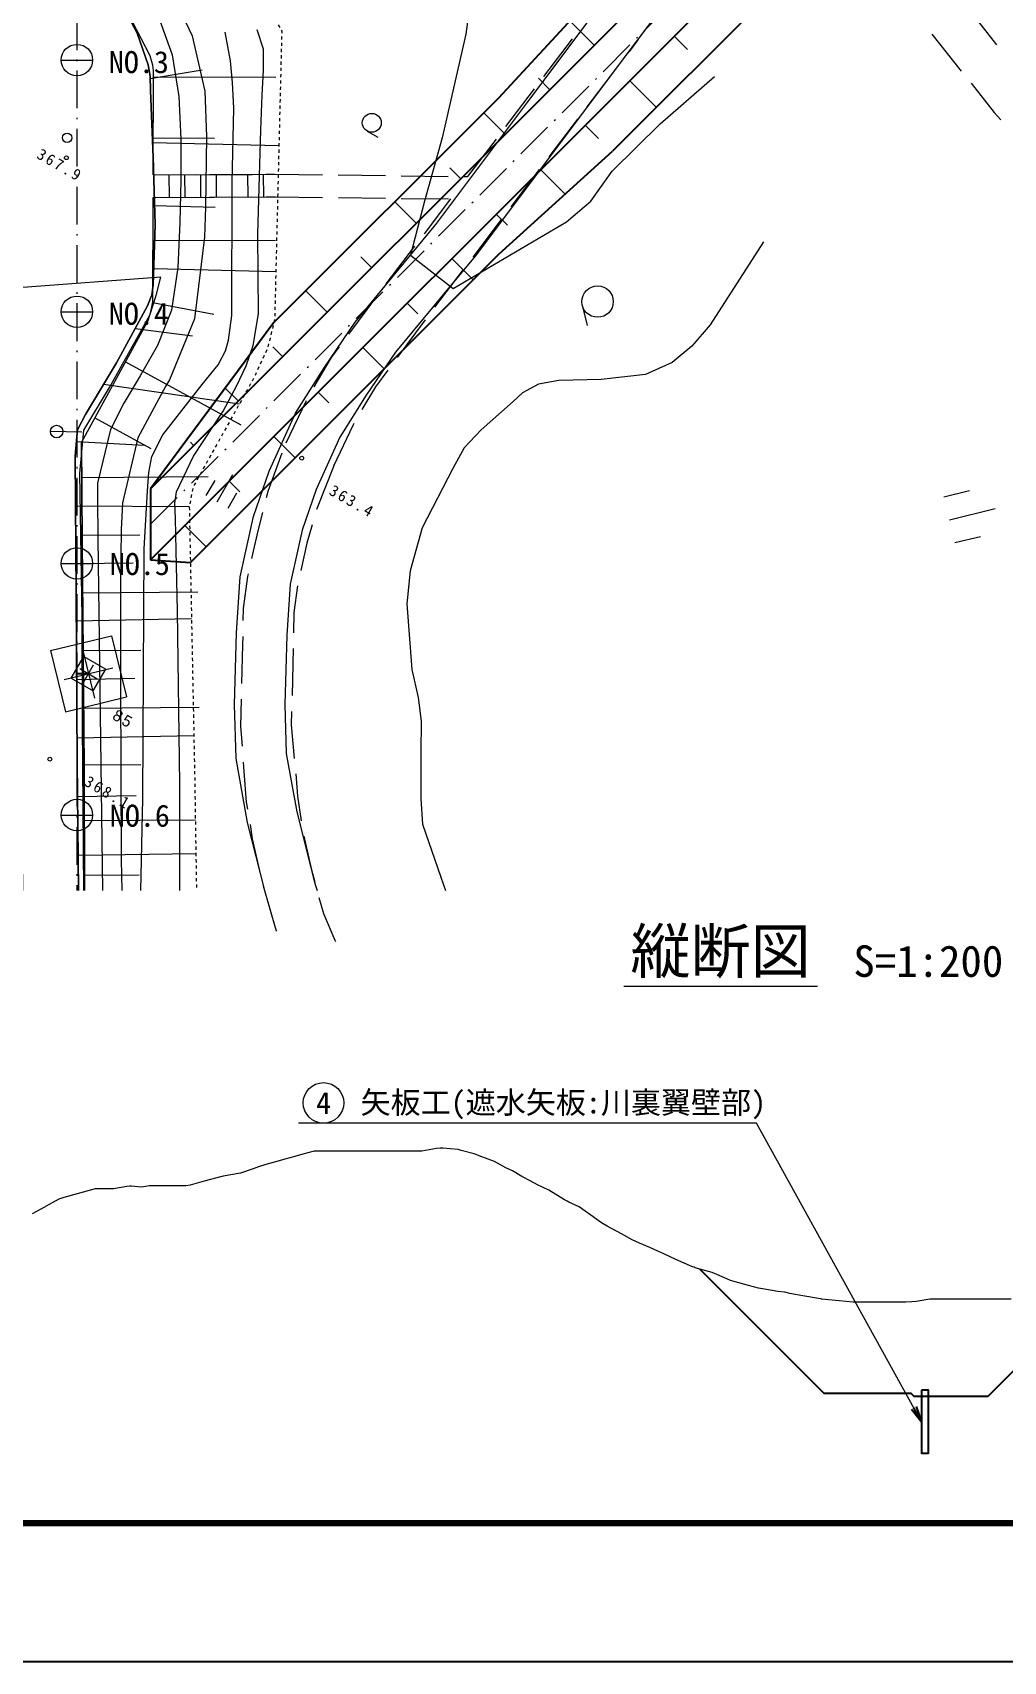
# Model space of a CAD drawing. Header units: millimetres. Extents: x -2078669 to -1085629, y -5987148 to 310365.
# Drawn here: x -1705072 to -1627940, y -802452 to -672998 of the extents above; entities that cross this region are included whole.
import ezdxf
from ezdxf.enums import TextEntityAlignment as Align

# ---------------------------------------------------------------- set-up
doc = ezdxf.new("R2010")
doc.units = ezdxf.units.MM
doc.header["$LTSCALE"] = 500
doc.header["$PDSIZE"] = 300
doc.linetypes.add('561019', pattern=[1, 0.5, -0.5])
doc.linetypes.add('SXF_一点短鎖線', pattern=[9.25, 6, -1.5, 0.25, -1.5])
doc.layers.get('Defpoints').update_dxf_attribs({"color": 153})
for name, color, linetype, lineweight in [('1103000', 8, 'Continuous', 18), ('D-BGD', 7, 'Continuous', 13), ('D-BMK', 2, 'SXF_一点短鎖線', 13), ('D-BMK-HTXT', 7, 'Continuous', 13), ('D-BYP-STR1', 2, 'Continuous', 13), ('D-BYP-STR2', 6, 'Continuous', 25), ('D-BYP-STR8', 5, 'Continuous', 25), ('D-BYP-STRA', 1, 'Continuous', 25), ('D-BYP-STRC', 1, 'Continuous', 13), ('D-TTL', 2, 'Continuous', 140), ('D-TTL-LINE', 7, 'Continuous', 13), ('D-TTL-TXT', 7, 'Continuous', 13), ('●予備設計_LP横断', 7, 'Continuous', 13)]:
    doc.layers.add(name, color=color, linetype=linetype, lineweight=lineweight)
doc.layers.add('D-WORK2', color=11, linetype='Continuous', plot=False)
doc.styles.add('MS ゴシック', font='MS Gothic.ttf')
doc.styles.add('ＭＳ ゴシック', font='MS Gothic.ttf')
doc.dimstyles.new('DIM-500-F', dxfattribs={"dimscale": 500, "dimtxt": 3.5, "dimasz": 2.5, "dimexe": 0, "dimexo": 2, "dimgap": 0.8, "dimtad": 1, "dimdec": 0, "dimzin": 0, "dimdsep": 46, "dimtxsty": 'MS ゴシック', "dimblk": 'OPEN', "dimcen": 0.1, "dimclrd": 256, "dimclre": 256, "dimclrt": 256, "dimaunit": 1, "dimadec": 4, "dimazin": 0, "dimtfac": 1, "dimtdec": 0, "dimtmove": 2, "dimatfit": 3, "dimldrblk": 'OPEN', "dimfxl": 1, "dimtolj": 1, "dimtzin": 0, "dimlwd": -1, "dimlwe": -1, "dimarcsym": 2})

# ---------------------------------------------------------------- blocks, each defined once
blk = doc.blocks.new('M2244_1')
at = {"layer": '1103000', "linetype": 'Continuous', "lineweight": 15}
blk.add_line((0, 0), (2.5, 0), dxfattribs=at)
blk.add_circle((2, 0), 0.5, dxfattribs=at)
blk = doc.blocks.new('M6331')
at = {"layer": '●予備設計_LP横断', "linetype": 'Continuous', "lineweight": 9}
blk.add_line((0, -0.75), (1, -0.75), dxfattribs=at)
blk.add_circle((0, 0), 0.75, dxfattribs=at)
blk = doc.blocks.new('M7312')
at = {"layer": '●予備設計_LP横断', "linetype": 'Continuous', "lineweight": 20}
blk.add_circle((0, 0), 0.15, dxfattribs=at)
blk = doc.blocks.new('M5255')
at = {"layer": '●予備設計_LP横断', "linetype": 'Continuous', "lineweight": 15}
for p, q in [((-1, -1), (-1, 1)), ((-1, 1), (1, 1)), ((-0.8, 0), (0.8, 0)), ((0, -0.8), (0, 0.8)), ((1, -1), (1, 1)), ((-1, -1), (1, -1))]:
    blk.add_line(p, q, dxfattribs=at)
blk = doc.blocks.new('M6334')
at = {"layer": '●予備設計_LP横断', "linetype": 'Continuous', "lineweight": 9}
for p, q in [((-1, -1.25), (-1, 0.15)), ((0, -1.25), (0, 1.25)), ((1, -1.25), (1, 0.15))]:
    blk.add_line(p, q, dxfattribs=at)
blk = doc.blocks.new('河川平面')
at = {"layer": 'D-BGD', "linetype": 'Continuous'}
for p, q in [((1680162, -2800525, 363195), (1682487, -2803466, 363236)), ((1677349, -2802613, 363193), (1679675, -2805553, 363234)), ((1646522, -2805984, 363586), (1648791, -2802998, 363563)), ((1652985, -2804413, 363554), (1653320, -2803972, 363550)), ((1653982, -2803074, 363533), (1653320, -2803972, 363550)), ((1615237, -2806139), (1619367, -2805472)), ((1615500, -2806016), (1625228, -2806049)), ((1649960, -2808395, 363586), (1652229, -2805409, 363562)), ((1643496, -2809964, 363618), (1645766, -2806979, 363594)), ((1646936, -2812378, 363618), (1649204, -2809391, 363594)), ((1615428, -2811239), (1625465, -2811486)), ((1615487, -2810876), (1620338, -2810885)), ((1640471, -2813945, 363650), (1642740, -2810960, 363626)), ((1615473, -2813810, 368400), (1625170, -2813755, 363640)), ((1615473, -2813810, 368400), (1618839, -2813791, 366748)), ((1616723, -2813802, 367786), (1616734, -2815599, 367788)), ((1617973, -2813795, 367173), (1617984, -2815592, 367175)), ((1619223, -2813788, 366559), (1619232, -2815585, 366562)), ((1619962, -2813784, 366197), (1623328, -2813765, 364544)), ((1620473, -2813782, 365946), (1620483, -2815578, 365948)), ((1621723, -2813774, 365332), (1621733, -2815571, 365335)), ((1622973, -2813767, 364719), (1622983, -2815564, 364722)), ((1624223, -2813760, 364105), (1624232, -2815557, 364108)), ((1624449, -2813759, 363994), (1625170, -2813755, 363640)), ((1625170, -2813755, 363640), (1628920, -2813802, 363642)), ((1630171, -2813817, 363643), (1633920, -2813864, 363646)), ((1635169, -2813879, 363647), (1638919, -2813925, 363649)), ((1640170, -2813942, 363650), (1640471, -2813945, 363650)), ((1643912, -2816359, 363649), (1646180, -2813372, 363626)), ((1615467, -2815606, 368410), (1625187, -2815552, 363640)), ((1615467, -2815606, 368410), (1618834, -2815587, 366758)), ((1619956, -2815581, 366207), (1623323, -2815563, 364555)), ((1624444, -2815556, 364004), (1625187, -2815552, 363640)), ((1625187, -2815552, 363640), (1628936, -2815599, 363645)), ((1630187, -2815614, 363647), (1633936, -2815661, 363653)), ((1615584, -2816247), (1620406, -2816368)), ((1635186, -2815677, 363654), (1638936, -2815723, 363660)), ((1637021, -2818481, 363684), (1639113, -2815725, 363660)), ((1640887, -2820340, 363681), (1643156, -2817354, 363657)), ((1615467, -2818997), (1625187, -2819024)), ((1633998, -2822465, 363719), (1636265, -2819477, 363693)), ((1615514, -2821254), (1625219, -2821493)), ((1637863, -2824322, 363713), (1640132, -2821335, 363689)), ((1615430, -2823958), (1620303, -2824891)), ((1631017, -2826478, 363720), (1633251, -2823467, 363720)), ((1649569, -2824171), (1649963, -2825790)), ((1634875, -2828330, 363720), (1637109, -2825319, 363720)), ((1614046, -2826024), (1618597, -2826609)), ((1613275, -2828671), (1622432, -2833669)), ((1611539, -2830453), (1622335, -2831993)), ((1626030, -2835115, 363720), (1627646, -2831731, 363681)), ((1610848, -2833112), (1615299, -2835544)), ((1609378, -2835001), (1614762, -2835280)), ((1609802, -2837863), (1619845, -2837788)), ((1678291, -2839391), (1680331, -2838896)), ((1609305, -2840105), (1618342, -2840170)), ((1678733, -2841212), (1682377, -2840327)), ((1609831, -2842447), (1614412, -2842404)), ((1679175, -2843035), (1681216, -2842539)), ((1609336, -2844683), (1613883, -2844654)), ((1609874, -2847028), (1619030, -2846951)), ((1609366, -2849261), (1618520, -2849078)), ((1607314, -2851614, 368268), (1612171, -2850432, 368268)), ((1612171, -2850432, 368268), (1613354, -2855289, 368268)), ((1607314, -2851614, 368268), (1608496, -2856472, 368268)), ((1609860, -2851508, 368268), (1610807, -2855395, 368268)), ((1609908, -2851604), (1614493, -2851574)), ((1626602, -2851449, 363856), (1626507, -2855197, 363957)), ((1608390, -2853925, 368268), (1612277, -2852978, 368268)), ((1609396, -2853902), (1614005, -2853810)), ((1608496, -2856472, 368268), (1613354, -2855289, 368268)), ((1609946, -2856193), (1619116, -2856112)), ((1609427, -2858542), (1618706, -2858357)), ((1609989, -2860693), (1614484, -2860659)), ((1609470, -2863214), (1614131, -2863131)), ((1610005, -2865120), (1618842, -2865078)), ((1609523, -2867887), (1618867, -2867740)), ((1610026, -2869458), (1614364, -2869436))]:
    blk.add_line(p, q, dxfattribs=at)
at = {"layer": 'D-BGD', "linetype": 'Continuous', "flags": 128}
for points in [[(1609555, -2870692), (1609439, -2860466), (1609352, -2847151), (1609279, -2836167), (1609409, -2834630), (1609457, -2834072), (1610099, -2832855), (1612556, -2828756), (1615029, -2824221), (1615363, -2823344), (1615471, -2822577), (1615628, -2817764), (1615472, -2812388), (1615273, -2807092), (1615231, -2805958), (1615082, -2805064), (1614196, -2802555), (1611544, -2797523)], [(1609120, -2789483), (1609275, -2792488), (1609448, -2793437), (1609990, -2794678), (1610785, -2796134), (1611544, -2797523), (1614196, -2802555), (1615082, -2805064), (1615231, -2805958), (1615273, -2807092), (1615472, -2812388), (1615628, -2817764), (1615471, -2822577), (1615363, -2823344), (1615029, -2824221), (1612556, -2828756), (1610099, -2832855), (1609457, -2834072), (1609409, -2834630), (1609279, -2836167)], [(1624340, -2870692), (1622973, -2865288), (1622060, -2860204), (1621936, -2855896), (1622101, -2850193), (1622392, -2845766), (1623449, -2840970), (1624701, -2837344), (1626776, -2832753), (1629062, -2829134), (1631526, -2825504), (1635922, -2820190), (1637930, -2817762), (1645470, -2807698), (1656020, -2793627), (1659220, -2796026)], [(1659220, -2796026), (1648671, -2810097), (1641073, -2820237), (1639084, -2822643), (1634729, -2827907), (1632408, -2831326), (1630307, -2834654), (1628422, -2838824), (1627305, -2842057), (1626363, -2846332), (1626097, -2850383), (1625937, -2855896), (1626050, -2859790), (1626886, -2864443), (1628320, -2870115), (1628491, -2870692)], [(1609279, -2836167), (1609352, -2847151), (1609439, -2860466), (1609555, -2870692)]]:
    blk.add_lwpolyline(points, dxfattribs=at)
for points, elevation in [([(1615902, -2801242), (1616987, -2804270), (1617505, -2807574), (1617667, -2810962), (1617685, -2814239), (1617595, -2817581), (1617430, -2821159), (1616926, -2824563), (1615817, -2827379), (1614442, -2829779), (1613143, -2831942), (1612088, -2834040), (1611064, -2838310), (1611049, -2839507), (1611080, -2842705), (1611439, -2870692)], 367000), ([(1616301, -2797929), (1618572, -2802762), (1619578, -2807144), (1619707, -2810758), (1619619, -2816361), (1619548, -2818752), (1618746, -2825238), (1616774, -2830101), (1616479, -2830571), (1614246, -2834704), (1613037, -2839875), (1612929, -2842014), (1612886, -2846153), (1612867, -2854358), (1612936, -2868251), (1612984, -2870692)], 366000), ([(1614484, -2870692), (1614656, -2863391), (1614767, -2843521), (1615022, -2838930), (1615132, -2837467), (1615370, -2836203), (1616251, -2834477), (1619367, -2830469), (1620631, -2828907), (1621217, -2827785), (1621453, -2826950), (1621716, -2824988), (1621746, -2814441), (1621891, -2808510), (1621764, -2806453), (1621613, -2804739), (1621190, -2802460)], 365000), ([(1617599, -2870692), (1617587, -2862237), (1617398, -2848462), (1617298, -2843650), (1617254, -2841110), (1617195, -2839910), (1617331, -2838990), (1618667, -2836156), (1621033, -2832597), (1622123, -2830541), (1622861, -2828972), (1623422, -2827373), (1623830, -2824847), (1623796, -2818518), (1624032, -2810240), (1624125, -2807468), (1624236, -2805489), (1624244, -2803817), (1623725, -2802293)], 364000), ([(1640984, -2797690), (1640322, -2802625), (1638441, -2810863), (1637036, -2815889), (1635922, -2820190), (1639314, -2822834), (1648307, -2817541), (1650240, -2815906), (1651945, -2813512), (1655746, -2809743), (1660081, -2805985)], 363000), ([(1663960, -2819125), (1659732, -2825733), (1658284, -2827421), (1656709, -2828707), (1654580, -2829662), (1651067, -2830059), (1647704, -2830148), (1646078, -2830439), (1644825, -2831129), (1644065, -2831825), (1641530, -2834059), (1640186, -2835506), (1639283, -2837144), (1636833, -2841871), (1635903, -2845269), (1635616, -2847909), (1636019, -2853127), (1636532, -2855344), (1636760, -2857217), (1636744, -2859725), (1636743, -2863397), (1636878, -2865417), (1638327, -2869629), (1638689, -2870692)], 363000), ([(1609965, -2870692), (1609856, -2857470), (1609831, -2848963), (1609635, -2837536), (1609957, -2834089), (1612007, -2830709), (1615218, -2824951), (1615701, -2823403), (1616094, -2821932), (1604768, -2822778), (1604868, -2849661), (1605095, -2870692)], 368000)]:
    blk.add_lwpolyline(points, dxfattribs=dict(at, elevation=elevation))
at = {"layer": 'D-BGD', "linetype": '561019', "flags": 128}
blk.add_lwpolyline([(1618950, -2620514), (1618959, -2621129), (1618665, -2658302), (1618663, -2658627), (1618571, -2661701), (1617747, -2689368), (1618403, -2710987), (1619104, -2730441), (1619135, -2731637), (1619943, -2763133), (1618853, -2786511), (1619008, -2789521), (1619927, -2791602), (1625688, -2802391), (1625125, -2825293), (1624564, -2827572), (1623496, -2829911), (1618630, -2838640), (1618342, -2840170), (1618771, -2861642), (1618913, -2870692)], dxfattribs=at)
at = {"layer": 'D-BGD', "linetype": 'Continuous', "extrusion": (0.22763, 0.193389, 0.954351), "elevation": 186435}
blk.add_lwpolyline([(-3226882, 620457), (-3229822, 620564), (-3230629, 620531)], dxfattribs=at)
at = {"layer": 'D-BGD', "linetype": 'Continuous', "extrusion": (0.078534, -0.058252, 0.995208), "elevation": 654714}
blk.add_lwpolyline([(-1303459, -2944228), (-1300783, -2943942), (-1299725, -2943942)], dxfattribs=at)
at = {"layer": 'D-BGD', "linetype": 'Continuous', "extrusion": (0.084581, -0.062761, 0.994438), "elevation": 677487}
blk.add_lwpolyline([(-1302104, -2943536), (-1300017, -2943308), (-1298367, -2943308)], dxfattribs=at)
at = {"layer": 'D-BGD', "linetype": 'Continuous', "extrusion": (-0.200438, 0.108043, 0.973731), "elevation": -279023}
blk.add_lwpolyline([(1723899, 2790533), (1720273, 2790358), (1720153, 2790362)], dxfattribs=at)
at = {"layer": 'D-BGD', "linetype": 'Continuous', "extrusion": (-0.380823, 0.153873, 0.911755), "elevation": -723854}
blk.add_lwpolyline([(2024077, 2492558), (2023562, 2492480), (2020334, 2492382)], dxfattribs=at)
at = {"layer": 'D-BGD', "linetype": 'Continuous', "extrusion": (-0.20398, 0.109739, 0.972805), "elevation": -289944}
blk.add_lwpolyline([(1726146, 2788030), (1729709, 2788461), (1729866, 2788496)], dxfattribs=at)
at = {"layer": 'D-BGD', "linetype": 'Continuous', "extrusion": (0.902336, -0.203961, 0.379722), "elevation": 2183106}
blk.add_lwpolyline([(-2416403, -502685), (-2414141, -502652), (-2412657, -502751)], dxfattribs=at)
at = {"layer": 'D-BGD', "linetype": 'Continuous', "extrusion": (0.682661, -0.160709, 0.712844), "elevation": 1827518}
blk.add_lwpolyline([(-2392919, -1338676), (-2394430, -1338565), (-2396664, -1338610)], dxfattribs=at)
at = {"layer": 'D-BGD', "linetype": 'Continuous', "extrusion": (0.00747, -0.013079, 0.999887), "elevation": 413220}
blk.add_lwpolyline([(1619866, -2844073), (1619876, -2843115), (1620244, -2840569), (1620291, -2840355)], dxfattribs=at)
at = {"layer": 'D-BGD', "linetype": 'Continuous', "extrusion": (0.004569, -0.014872, 0.999879), "elevation": 413644}
blk.add_lwpolyline([(1625261, -2840633), (1624961, -2842743), (1624941, -2844363)], dxfattribs=at)
at = {"layer": 'D-BGD', "linetype": 'Continuous', "extrusion": (0.945592, -0.014998, 0.325009), "elevation": 1695340}
blk.add_lwpolyline([(-2828141, -197809), (-2825072, -197894), (-2824392, -197884)], dxfattribs=at)
at = {"layer": 'D-BGD', "linetype": 'Continuous', "extrusion": (0.339856, 0.016343, 0.940336), "elevation": 846995}
blk.add_lwpolyline([(-2933861, -1271017), (-2932278, -1270952), (-2930119, -1271120)], dxfattribs=at)
at = {"layer": 'D-BGD', "linetype": 'Continuous', "extrusion": (0.34814, 0.016556, 0.937296), "elevation": 860117}
blk.add_lwpolyline([(-2930482, -1268727), (-2931557, -1268644), (-2934226, -1268759)], dxfattribs=at)
at = {"layer": 'D-BGD', "linetype": 'Continuous', "extrusion": (0.018728, -0.014268, 0.999723), "elevation": 435083}
blk.add_lwpolyline([(-1294797, -3017370), (-1294393, -3016960), (-1292578, -3015332), (-1292033, -3014836)], dxfattribs=at)
at = {"layer": 'D-BGD', "linetype": 'Continuous', "extrusion": (-0.038001, -0.020124, 0.999075), "elevation": 359387}
blk.add_lwpolyline([(3290062, 114086), (3291682, 113388), (3293551, 112714)], dxfattribs=at)
at = {"layer": 'D-BGD', "linetype": 'Continuous', "extrusion": (0.013318, -0.012024, 0.999839), "elevation": 419917}
blk.add_lwpolyline([(1618955, -2864271), (1618382, -2861745), (1618217, -2860597)], dxfattribs=at)
at = {"layer": 'D-BGD', "linetype": 'Continuous', "extrusion": (-0.038127, -0.024926, 0.998962), "elevation": 372902}
blk.add_lwpolyline([(3289697, -189521), (3292158, -190443), (3293230, -190773)], dxfattribs=at)
at = {"layer": 'D-BGD', "linetype": 'Continuous', "extrusion": (0.046205, 0.000400853, 0.998932), "elevation": 437343}
blk.add_lwpolyline([(-2887918, -1581778), (-2887814, -1581734), (-2884310, -1580761)], dxfattribs=at)
at = {"layer": 'D-BGD', "linetype": 'Continuous', "extrusion": (0.02848, -0.006558, 0.999573), "elevation": 428866}
blk.add_lwpolyline([(-2432560, -2219810), (-2433708, -2220448), (-2435570, -2221794), (-2435675, -2221885)], dxfattribs=at)
at = {"layer": 'D-BGD', "linetype": 'Continuous'}
for points in [[(1615473, -2813810, 368400), (1615503, -2805510, 368350), (1615442, -2805095, 368370), (1615373, -2804813, 368380), (1615226, -2804347, 368420), (1610224, -2794667, 368260), (1609794, -2793590, 368280), (1609534, -2792437, 368300), (1609236, -2777605, 368510), (1609158, -2758979, 368490), (1609245, -2738601, 368470), (1609119, -2714860, 368280), (1609038, -2675632, 368370), (1609172, -2662075, 368370), (1609082, -2627858, 368360), (1609044, -2620514, 368307)], [(1615473, -2813810, 368400), (1615503, -2805510, 368350), (1615442, -2805095, 368370), (1615373, -2804813, 368380), (1615226, -2804347, 368420), (1610224, -2794667, 368260), (1609794, -2793590, 368280), (1609534, -2792437, 368300)], [(1609775, -2835079, 368450), (1615069, -2825388, 368460), (1615293, -2824698, 368490), (1615447, -2823887, 368460), (1615467, -2815606, 368410)], [(1610029, -2870692, 368481), (1609985, -2860841, 368450), (1609837, -2842878, 368380), (1609775, -2835079, 368450), (1615069, -2825388, 368460), (1615293, -2824698, 368490), (1615447, -2823887, 368460), (1615467, -2815606, 368410)], [(1609775, -2835079, 368450), (1609837, -2842878, 368380), (1609985, -2860841, 368450), (1610029, -2870692, 368481)]]:
    blk.add_polyline3d(points, dxfattribs=at)
for centre, radius in [((1608634, -2810859, 368210), 375), ((1650783, -2823876), 1250)]:
    blk.add_circle(centre, radius, dxfattribs=at)
at = {"layer": 'D-BGD', "linetype": 'Continuous', "lineweight": 9, "xscale": 1000, "yscale": 1000, "zscale": 1000, "rotation": 330.1091246385173}
for name, p in [('M6331', (1632842, -2809672)), ('M6334', (1621182, -2838716))]:
    blk.add_blockref(name, p, dxfattribs=at)
at = {"layer": 'D-BGD', "linetype": 'Continuous', "lineweight": 20, "xscale": 1000, "yscale": 1000, "zscale": 1000, "rotation": 330.1091246385173}
for p in [(1608578, -2812448, 367859), (1627278, -2836320, 363380), (1607263, -2860247, 368080)]:
    blk.add_blockref('M7312', p, dxfattribs=at)
at = {"layer": 'D-BGD', "linetype": 'Continuous', "lineweight": 15, "xscale": 1000, "yscale": 1000, "zscale": 1000}
for name, p, rotation in [('M2244_1', (1609805, -2834247), 178.8475168330848), ('M5255', (1610336, -2853450, 368268), 330.1091246385173)]:
    blk.add_blockref(name, p, dxfattribs=dict(at, rotation=rotation))
at = {"layer": 'D-BGD', "linetype": 'Continuous', "char_height": 900, "attachment_point": 7, "rotation": 330.10912, "line_spacing_factor": 0.722892, "style": 'MS ゴシック'}
for s, insert in [('\\T1.287;367.9', (1606139, -2812445)), ('\\T1.281;363.4', (1629363, -2839171)), ('{\\Fworking|c128;\\T1.25;85}', (1612155, -2857029)), ('\\T1.315;368.1', (1609916, -2862302, 368080))]:
    blk.add_mtext(s, dxfattribs=dict(at, insert=insert))
blk = doc.blocks.new('_Open')
at = {"color": 0, "linetype": 'ByBlock', "lineweight": -2}
for p, q in [((-1, 0.17), (0, 0)), ((-1, -0.17), (0, 0)), ((0, 0), (-1, 0))]:
    blk.add_line(p, q, dxfattribs=at)
blk = doc.blocks.new('*D34')
at = {"layer": 'D-BYP-STR8', "transparency": 16777216}
blk.add_line((-1668323, -668110), (-1672550, -660219), dxfattribs=at)
at = {"layer": 'Defpoints', "color": 0, "transparency": 16777216}
for p in [(-1673140, -659117), (-1665586, -673221)]:
    blk.add_point(p, dxfattribs=at)
at = {"layer": 'D-BYP-STR8', "transparency": 16777216, "xscale": 1250, "yscale": 1250, "zscale": 1250, "rotation": 118.1710700144496}
blk.add_blockref('_Open', (-1673140, -659117), dxfattribs=at)
at = {"layer": 'D-BYP-STR8', "transparency": 16777216, "char_height": 1750, "attachment_point": 5, "rotation": 298.17107, "style": 'MS ゴシック'}
for s, insert in [('\\A1;R16000', (-1669017, -664114)), ('\\A1;(13.9t)', (-1671394, -665387))]:
    blk.add_mtext(s, dxfattribs=dict(at, insert=insert))

msp = doc.modelspace()

# ---------------------------------------------------------------- linework, layer by layer
at = {"layer": 'D-BGD', "linetype": 'Continuous', "lineweight": 13, "elevation": 708000}
msp.add_lwpolyline([(-1627336.4, -773649.6), (-1628008.3, -773649.6), (-1628916.4, -773649.6), (-1629450.1, -773649.6), (-1629844.9, -773649.6), (-1630891.8, -773649.6), (-1632306.7, -773649.6), (-1632333.6, -773649.6), (-1632353.4, -773649.6), (-1633775.3, -773649.6), (-1634861.9, -773838.1), (-1635217.1, -773864.2), (-1635697, -773899.6), (-1636658.8, -773899.6), (-1637370.4, -773899.6), (-1638100.6, -773899.6), (-1639087.3, -773899.6), (-1639542.3, -773899.6), (-1639878.9, -773899.6), (-1640984.1, -773789.5), (-1642387.5, -773649.6), (-1642425.8, -773645.8), (-1642477.6, -773640.6), (-1643867.6, -773399.6), (-1644896, -773221.3), (-1645309.3, -773108.4), (-1645867.9, -773052.8), (-1646751.1, -772899.6), (-1647404.5, -772786.3), (-1648192.8, -772571.1), (-1649258.2, -772280.1), (-1649634.6, -772177.4), (-1649913, -772053.1), (-1651076.3, -771533.7), (-1652421.5, -771166.4), (-1652518, -771130.4), (-1652648.6, -771081.7), (-1653959.8, -770496.3), (-1654930, -770063.2), (-1655401.5, -769852.6), (-1656038.9, -769568.1), (-1656843.3, -769208.9), (-1657438.5, -768943.2), (-1658285, -768480.9), (-1659429.2, -767856.1), (-1659726.8, -767671.6), (-1659947, -767535.1), (-1660722.7, -766976.9), (-1661168.5, -766656.2), (-1661638.3, -766318.2), (-1662455.5, -765953.3), (-1662610.3, -765868.8), (-1662819.5, -765754.5), (-1664052, -764990.5), (-1664964, -764583.4), (-1665493.8, -764294), (-1666209.8, -763903), (-1666935.5, -763453.1), (-1667472.5, -763213.4), (-1668377.3, -762719.3), (-1669600.1, -762263.5), (-1669819, -762165.8), (-1669981, -762121.5), (-1671016.8, -761838.7), (-1671260.8, -761772.1), (-1672489.6, -761649.6), (-1672702.5, -761670.9), (-1672990.4, -761699.5), (-1674144.3, -761899.6), (-1674998.1, -761899.6), (-1675586, -761899.6), (-1676380.7, -761899.6), (-1677027.8, -761899.6), (-1677506.6, -761899.6), (-1678469.5, -761899.6), (-1679771, -761899.6), (-1679911.3, -761889.3), (-1680015.1, -761899.6), (-1681353, -761899.6), (-1681780.3, -761899.6), (-1682523.6, -761899.6), (-1682695.8, -761899.6), (-1682794.8, -761926.7), (-1683611.3, -762149.6), (-1684236.5, -762320.3), (-1685032.1, -762537.6), (-1685678.3, -762714), (-1686551.6, -762952.5), (-1687120, -763149.6), (-1687540.6, -763295.5), (-1688561.8, -763649.6), (-1689941.9, -763888.9), (-1690003.5, -763899.6), (-1690049.1, -763907.5), (-1691445.3, -764288.8), (-1692557.6, -764592.5), (-1692887, -764649.6), (-1693332.2, -764649.6), (-1694328.8, -764649.6), (-1695066.1, -764649.6), (-1695513.4, -764649.6), (-1695770.5, -764649.6), (-1696429, -764763.8), (-1697212.3, -764685.7), (-1697344.5, -764672.6), (-1697574.6, -764712.5), (-1698654, -764899.6), (-1700083.1, -764899.6), (-1700095.8, -764900.9), (-1700112.9, -764905.6), (-1701537.5, -765294.6), (-1702591.7, -765582.4), (-1702979.3, -765726.9), (-1703503.2, -766013), (-1704421, -766514.3), (-1705100.2, -766885.2)], dxfattribs=at)
at = {"layer": 'D-BMK'}
msp.add_line((-1695712.2, -712080.4), (-1648584.6, -664952.7), dxfattribs=at)
at = {"layer": 'D-BMK', "linetype": 'SXF_一点短鎖線', "flags": 128}
msp.add_lwpolyline([(-1701552.5, -491013.4), (-1701552.5, -741191.7)], dxfattribs=at)
msp.add_lwpolyline([(-1701552.5, -491013.4), (-1701552.5, -741191.7)], dxfattribs=at)
at = {"layer": 'D-BMK-HTXT', "color": 7, "linetype": 'Continuous', "lineweight": 13}
for p, q in [((-1702802.5, -675186.7, 329093), (-1700302.5, -675186.7, -329093)), ((-1702802.5, -695186.7, 329093), (-1700302.5, -695186.7, -329093)), ((-1702802.5, -715186.7, 329093), (-1700302.5, -715186.7, -329093)), ((-1702802.5, -735186.7, 329093), (-1700302.5, -735186.7, -329093))]:
    msp.add_line(p, q, dxfattribs=at)
for centre in [(-1701552.5, -675186.7, 0), (-1701552.5, -695186.7, 0), (-1701552.5, -715186.7, 0), (-1701552.5, -735186.7, 0)]:
    msp.add_circle(centre, 1250, dxfattribs=at)
at = {"layer": 'D-BYP-STR1'}
for p, q in [((-1660454.5, -673994.2), (-1662385.6, -672063.1)), ((-1654090.5, -673287.1), (-1653029.8, -674347.8)), ((-1663990, -677529.7), (-1664885.1, -676634.6)), ((-1657626, -676822.6), (-1655504.7, -678943.9)), ((-1667525.5, -681065.3), (-1669222.6, -679368.2)), ((-1661161.6, -680358.2), (-1660102, -681417.7)), ((-1671061.1, -684600.8), (-1671909.6, -683752.3)), ((-1664697.1, -683893.7), (-1662752.3, -685838.5)), ((-1674596.6, -688136.3), (-1676293.7, -686439.3)), ((-1668232.6, -687429.2), (-1667347.4, -688314.5)), ((-1678132.1, -691671.9), (-1678980.7, -690823.3)), ((-1671768.2, -690964.8), (-1670071.1, -692661.8)), ((-1681667.7, -695207.4), (-1683364.7, -693510.3)), ((-1675303.7, -694500.3), (-1674455.2, -695348.8)), ((-1685203.2, -698742.9), (-1685978.2, -697967.9)), ((-1678839.2, -698035.8), (-1677142.2, -699732.9)), ((-1688738.7, -702278.5), (-1689767.3, -701249.9)), ((-1682374.8, -701571.4), (-1681526.3, -702419.9)), ((-1685910.3, -705106.9), (-1684213.3, -706804)), ((-1692274.3, -705814), (-1692527.8, -705560.5)), ((-1689445.8, -708642.4), (-1688597.3, -709491)), ((-1692981.4, -712178), (-1691284.3, -713875))]:
    msp.add_line(p, q, dxfattribs=at)
at = {"layer": 'D-BYP-STR2'}
for p, q in [((-1650584.6, -664124.3), (-1695712.2, -709252)), ((-1646584.6, -665781.2), (-1695712.2, -714908.8)), ((-1643584.6, -667023.8), (-1658995.2, -682434.4)), ((-1668025.9, -678171.5), (-1658995.2, -668391.4)), ((-1668025.9, -690616.5), (-1658995.2, -682434.4)), ((-1685903.8, -696049.4), (-1695712.2, -709252)), ((-1695712.2, -709252, -354000), (-1695712.2, -714908.8, -354000)), ((-1695712.2, -714908.8), (-1692534.6, -715125.3))]:
    msp.add_line(p, q, dxfattribs=at)
for points in [[(-1668025.9, -678171.5), (-1685903.8, -696049.4)], [(-1668025.9, -690616.5), (-1692534.6, -715125.3)]]:
    msp.add_lwpolyline(points, dxfattribs=at)
at = {"layer": 'D-BYP-STR2', "ltscale": 1500, "elevation": 708000}
msp.add_lwpolyline([(-1621172.8, -773399.6), (-1629172.8, -781399.6), (-1635025.4, -781399.6), (-1635275.4, -781149.6), (-1642171.8, -781149.6), (-1652055, -771266.4)], dxfattribs=at)
at = {"layer": 'D-BYP-STRA', "elevation": 708000}
msp.add_lwpolyline([(-1634460.3, -780899.6), (-1634460.3, -785899.6), (-1633885.3, -785899.6), (-1633885.3, -780899.6)], close=True, dxfattribs=at)
at = {"layer": 'D-BYP-STRC'}
msp.add_line((-1647553.2, -759673.8), (-1683953.2, -759673.8), dxfattribs=at)
msp.add_circle((-1681957.9, -758063.8), 1610, dxfattribs=at)
at = {"layer": 'D-TTL'}
msp.add_line((-1777887.6, -791452.3), (-1377887.6, -791452.3), dxfattribs=at)
at = {"layer": 'D-TTL-LINE'}
msp.add_line((-1658105.6, -748796.3), (-1642705.6, -748796.3), dxfattribs=at)
at = {"layer": 'D-WORK2', "ltscale": 1500}
msp.add_line((-1700632, -723951.5, 368268), (-1701552.5, -723951.5), dxfattribs=at)
at = {"layer": 'Defpoints', "color": 1}
msp.add_lwpolyline([(-1788137.6, -802452.3), (-1367637.6, -802452.3), (-1367637.6, -505452.3), (-1788137.6, -505452.3)], close=True, dxfattribs=at)

# ---------------------------------------------------------------- block references
at = {"layer": 'D-BGD'}
msp.add_blockref('河川平面', (-3310965.8, 2129500.2), dxfattribs=at)

# ---------------------------------------------------------------- texts
at = {"layer": 'D-BMK-HTXT', "style": 'MS ゴシック'}
for s, p in [('NO.3  ', (-1699004.8, -676220.8, -354000)), ('NO.4', (-1699004.8, -696220.8, -354000))]:
    msp.add_text(s, height=1750, dxfattribs=at).set_placement(p)
at = {"layer": 'D-BMK-HTXT', "color": 7, "style": 'ＭＳ ゴシック'}
for s, p in [('NO.5', (-1698925.8, -716113.5)), ('NO.6', (-1698925.8, -736113.5))]:
    msp.add_text(s, height=1750, rotation=360, dxfattribs=at).set_placement(p)
at = {"layer": 'D-BYP-STRC', "style": 'MS ゴシック'}
msp.add_text('4', height=1750, dxfattribs=at).set_placement((-1681957.9, -758063.8), align=Align.MIDDLE_CENTER)
msp.add_text('矢板工(遮水矢板:川裏翼壁部)', height=1750, dxfattribs=at).set_placement((-1679011.8, -758028), align=Align.MIDDLE_LEFT)
at = {"layer": 'D-TTL-TXT', "style": 'MS ゴシック'}
for s, height, p in [('縦断図', 3500, (-1650405.6, -748796.3)), ('S=1:200', 2500, (-1633905.2, -748796.3))]:
    msp.add_text(s, height=height, dxfattribs=at).set_placement(p, align=Align.BOTTOM_CENTER)

# ---------------------------------------------------------------- dimensions: what is measured, and where the dimension line sits
at = {"layer": 'D-BYP-STR8'}
dim = msp.add_radius_dim(center=(-1665586, -673221.3), mpoint=(-1673139.6, -659116.7), text='<>\\X(13.9t)', dimstyle='DIM-500-F', override={"dimtmove": 0}, dxfattribs=at)
dim.commit()
dim.dimension.update_dxf_attribs({"geometry": '*D34', "text_midpoint": (-1670141.2, -664715.5), "dimtype": 164})

# ---------------------------------------------------------------- leaders
at = {"layer": 'D-BYP-STRC'}
msp.add_leader([(-1634460.3, -783399.6), (-1647553.2, -759673.8)], dimstyle='DIM-500-F', dxfattribs=at)

doc.saveas('drawing.dxf')
